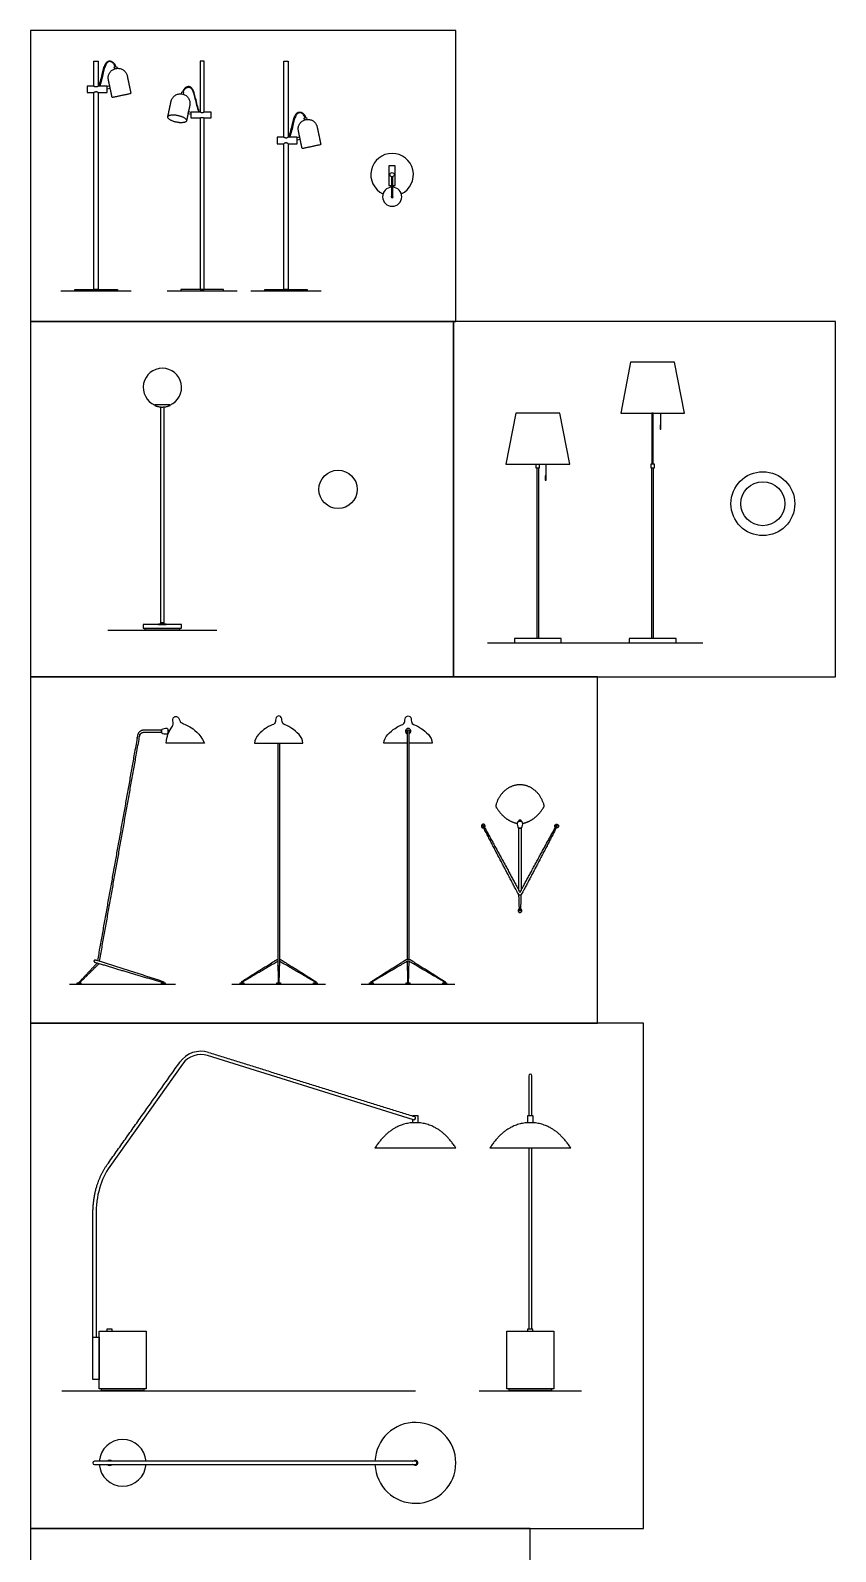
# Model space of a CAD drawing. Header units: millimetres. Extents: x 0 to 42.1, y -0.3 to 16.1.
# Drawn here: x 6.21 to 11.01, y 5.71 to 14.79 of the extents above; entities that cross this region are included whole.
import ezdxf

# ---------------------------------------------------------------- set-up
doc = ezdxf.new("R2010")
doc.units = ezdxf.units.MM
for name, color, linetype, true_color in [('2D$AG-DIAGRAM', 7, 'Continuous', 0xfecc66), ('2D$AG-FURNITURE', 7, 'Continuous', 0x66ccff), ('2D$X-VPRT', 6, 'Continuous', 0xff00ff), ('AG-DETAILS', 7, 'Continuous', 0x66ffff), ('AG-DIAGRAM', 7, 'Continuous', 0xfecc66), ('AG-FURNITURE', 7, 'Continuous', 0x66ccff), ('X-VPRT', 6, 'Continuous', 0xff00ff)]:
    doc.layers.add(name, color=color, linetype=linetype, true_color=true_color)

msp = doc.modelspace()

# ---------------------------------------------------------------- linework, layer by layer
at = {"layer": '2D$AG-DIAGRAM'}
for points in [[(6.3877, 13.2383), (6.8064, 13.2383)], [(7.0207, 13.2383), (7.4394, 13.2383)], [(7.5209, 13.2383), (7.9396, 13.2383)], [(6.6673, 11.2143), (7.318, 11.2143)], [(6.4386, 9.1016), (7.0707, 9.1016)], [(7.4077, 9.1016), (7.9659, 9.1016)], [(8.1793, 9.1016), (8.7375, 9.1016)]]:
    msp.add_lwpolyline(points, dxfattribs=at)
at = {"layer": '2D$AG-FURNITURE'}
for points in [[(6.5844, 14.46), (6.5844, 14.6099), (6.6098, 14.6099), (6.6098, 14.46)], [(6.7081, 14.5639), (6.7059, 14.5747), (6.7199, 14.5777), (6.7222, 14.5669)], [(7.2428, 14.3076), (7.2428, 14.6099), (7.2174, 14.6099), (7.2174, 14.3076)], [(7.7175, 14.1552), (7.7175, 14.6099), (7.7429, 14.6099), (7.7429, 14.1552)], [(6.5844, 14.46), (6.5445, 14.46), (6.5445, 14.4219), (6.5844, 14.4219)], [(6.6098, 14.4219), (6.6626, 14.4219), (6.6626, 14.46), (6.6098, 14.46)], [(6.6626, 14.4446), (6.6814, 14.4486), (6.6787, 14.4609), (6.6626, 14.4576)], [(6.6098, 14.4219), (6.6098, 13.2465), (6.5844, 13.2465), (6.5844, 14.4219)], [(7.119, 14.4115), (7.1213, 14.4223), (7.1072, 14.4253), (7.105, 14.4145)], [(7.1645, 14.2922), (7.1458, 14.2962), (7.1484, 14.3085), (7.1645, 14.3052)], [(7.2174, 14.2695), (7.1645, 14.2695), (7.1645, 14.3076), (7.2174, 14.3076)], [(7.2174, 14.2695), (7.2174, 13.2465), (7.2428, 13.2465), (7.2428, 14.2695)], [(7.2428, 14.3076), (7.2826, 14.3076), (7.2826, 14.2695), (7.2428, 14.2695)], [(7.8413, 14.2591), (7.839, 14.2699), (7.8531, 14.2729), (7.8553, 14.2621)], [(7.7175, 14.1552), (7.6776, 14.1552), (7.6776, 14.1171), (7.7175, 14.1171)], [(7.7429, 14.1171), (7.7429, 13.2465), (7.7175, 13.2465), (7.7175, 14.1171)], [(7.7429, 14.1171), (7.7958, 14.1171), (7.7958, 14.1552), (7.7429, 14.1552)], [(7.7958, 14.1398), (7.8145, 14.1438), (7.8119, 14.1561), (7.7958, 14.1528)], [(8.365, 13.8669), (8.3822, 13.8669), (8.3822, 13.985), (8.3441, 13.985), (8.3441, 13.8669), (8.3612, 13.8669)], [(8.3567, 13.8572), (8.3567, 13.8669), (8.3612, 13.8669)], [(8.365, 13.8669), (8.3696, 13.8669), (8.3696, 13.8572)], [(7.0009, 12.5457), (7.0009, 11.258), (6.9844, 11.258), (6.9844, 12.5457)], [(7.0054, 11.2502), (7.0009, 11.258), (6.9926, 11.258), (6.9844, 11.258), (6.9799, 11.2502)], [(6.9869, 10.6039), (6.9869, 10.6166)], [(9.132, 10.0323), (9.1193, 10.0323)], [(9.1193, 9.6593), (9.1193, 10.0323), (9.132, 10.0323), (9.132, 9.6593)]]:
    msp.add_lwpolyline(points, dxfattribs=at)
for points in [[(6.7241, 13.2383), (6.4701, 13.2383), (6.4701, 13.2465), (6.7241, 13.2465)], [(7.1031, 13.2383), (7.3571, 13.2383), (7.3571, 13.2465), (7.1031, 13.2465)], [(7.8572, 13.2383), (7.6032, 13.2383), (7.6032, 13.2465), (7.8572, 13.2465)], [(6.8783, 11.2471), (6.8783, 11.2248), (7.1069, 11.2248), (7.1069, 11.2471)], [(7.0946, 11.2248), (7.0946, 11.2143), (6.8907, 11.2143), (6.8907, 11.2248)], [(6.9693, 11.2471), (7.016, 11.2471), (7.016, 11.2502), (6.9693, 11.2502)], [(6.4834, 9.1016), (6.4834, 9.1079), (6.5056, 9.1079), (6.5056, 9.1016)], [(6.9877, 9.1016), (6.9877, 9.1079), (7.0099, 9.1079), (7.0099, 9.1016)], [(7.4568, 9.1016), (7.4568, 9.1079), (7.4791, 9.1079), (7.4791, 9.1016)], [(7.6757, 9.1016), (7.6757, 9.1079), (7.6979, 9.1079), (7.6979, 9.1016)], [(7.8946, 9.1016), (7.8946, 9.1079), (7.9168, 9.1079), (7.9168, 9.1016)], [(8.2284, 9.1016), (8.2284, 9.1079), (8.2506, 9.1079), (8.2506, 9.1016)], [(8.4473, 9.1016), (8.4473, 9.1079), (8.4695, 9.1079), (8.4695, 9.1016)], [(8.6662, 9.1016), (8.6662, 9.1079), (8.6884, 9.1079), (8.6884, 9.1016)]]:
    msp.add_lwpolyline(points, close=True, dxfattribs=at)
for centre, radius in [((8.3631, 13.9324), 0.0127), ((8.0406, 12.0537), 0.1143)]:
    msp.add_circle(centre, radius, dxfattribs=at)
for centre, radius, start, end in [((8.3631, 13.9324), 0.127, 295.40392, 244.59608), ((8.3631, 13.8004), 0.0571, 91.90554, 88.09446), ((8.3631, 13.8004), 0.0056, 109.84933, 70.15067), ((6.9926, 12.6621), 0.1143, 293.33755, 246.66245), ((8.4584, 10.6103), 0.0164, 292.85343, 247.14657)]:
    msp.add_arc(centre, radius, start, end, dxfattribs=at)
for points, degree, knots in [([(6.6143, 14.46), (6.6186, 14.4734), (6.6264, 14.5002), (6.6353, 14.538), (6.642, 14.5663), (6.6484, 14.5839), (6.6543, 14.5957), (6.6623, 14.6064), (6.6748, 14.6121), (6.691, 14.6098), (6.7063, 14.5975), (6.7128, 14.5835), (6.7148, 14.5766)], 3, [1.1692579, 1.1692579, 1.1692579, 1.1692579, 1.3072239, 1.4441846, 1.5513568, 1.593295, 1.6281229, 1.681364, 1.7218185, 1.758612, 1.836701, 1.9078373, 1.9078373, 1.9078373, 1.9078373]), ([(6.7106, 14.5757), (6.7088, 14.582), (6.7029, 14.5945), (6.6894, 14.6056), (6.6755, 14.6078), (6.6673, 14.604), (6.6615, 14.5981), (6.6568, 14.5913), (6.6523, 14.5821), (6.6461, 14.5649), (6.6394, 14.5368), (6.6306, 14.4994), (6.623, 14.473), (6.6188, 14.46)], 3, [0.0222037, 0.0222037, 0.0222037, 0.0222037, 0.0869427, 0.15672, 0.1872449, 0.2205974, 0.2419873, 0.2685685, 0.3015701, 0.3421163, 0.4486935, 0.5858177, 0.7196548, 0.7196548, 0.7196548, 0.7196548]), ([(7.2129, 14.3076), (7.2085, 14.321), (7.2007, 14.3478), (7.1918, 14.3856), (7.1851, 14.4139), (7.1788, 14.4315), (7.1728, 14.4433), (7.1649, 14.454), (7.1523, 14.4597), (7.1362, 14.4574), (7.1209, 14.4451), (7.1143, 14.4311), (7.1124, 14.4242)], 3, [1.1692579, 1.1692579, 1.1692579, 1.1692579, 1.3072239, 1.4441846, 1.5513568, 1.593295, 1.6281229, 1.681364, 1.7218185, 1.758612, 1.836701, 1.9078373, 1.9078373, 1.9078373, 1.9078373]), ([(7.1165, 14.4233), (7.1184, 14.4296), (7.1243, 14.4421), (7.1378, 14.4532), (7.1516, 14.4554), (7.1598, 14.4516), (7.1656, 14.4457), (7.1703, 14.4389), (7.1748, 14.4297), (7.1811, 14.4125), (7.1877, 14.3844), (7.1965, 14.347), (7.2042, 14.3206), (7.2084, 14.3076)], 3, [0.0222037, 0.0222037, 0.0222037, 0.0222037, 0.0869427, 0.15672, 0.1872449, 0.2205974, 0.2419873, 0.2685685, 0.3015701, 0.3421163, 0.4486935, 0.5858177, 0.7196548, 0.7196548, 0.7196548, 0.7196548]), ([(7.7474, 14.1552), (7.7518, 14.1686), (7.7596, 14.1954), (7.7684, 14.2332), (7.7752, 14.2615), (7.7815, 14.2791), (7.7875, 14.2909), (7.7954, 14.3016), (7.808, 14.3073), (7.8241, 14.305), (7.8394, 14.2927), (7.846, 14.2787), (7.8479, 14.2718)], 3, [1.1692579, 1.1692579, 1.1692579, 1.1692579, 1.3072239, 1.4441846, 1.5513568, 1.593295, 1.6281229, 1.681364, 1.7218185, 1.758612, 1.836701, 1.9078373, 1.9078373, 1.9078373, 1.9078373]), ([(7.8437, 14.2709), (7.8419, 14.2772), (7.836, 14.2897), (7.8225, 14.3008), (7.8087, 14.303), (7.8005, 14.2992), (7.7947, 14.2933), (7.79, 14.2865), (7.7855, 14.2773), (7.7792, 14.2601), (7.7726, 14.232), (7.7638, 14.1946), (7.7561, 14.1682), (7.7519, 14.1552)], 3, [0.0222037, 0.0222037, 0.0222037, 0.0222037, 0.0869427, 0.15672, 0.1872449, 0.2205974, 0.2419873, 0.2685685, 0.3015701, 0.3421163, 0.4486935, 0.5858177, 0.7196548, 0.7196548, 0.7196548, 0.7196548]), ([(6.9869, 10.6166), (6.9869, 10.6197), (6.9933, 10.6233), (7.0115, 10.6279), (7.0271, 10.625), (7.0271, 10.6166), (7.0271, 10.6103), (7.0271, 10.6039), (7.0271, 10.5956), (7.0115, 10.5927), (6.9933, 10.5973), (6.9869, 10.6009), (6.9869, 10.6039), (6.9869, 10.6082), (6.9869, 10.6124), (6.9869, 10.6166)], 3, [0, 0, 0, 0, 0.0489612, 0.0979224, 0.1468836, 0.1958448, 0.1958448, 0.1958448, 0.244806, 0.2937672, 0.3427284, 0.3916896, 0.3916896, 0.3916896, 0.4333563, 0.4333563, 0.4333563, 0.4333563]), ([(7.015, 10.5394), (7.0912, 10.5394), (7.1674, 10.5394), (7.2436, 10.5394), (7.2148, 10.5991), (7.1454, 10.6465), (7.1067, 10.6586), (7.0999, 10.6651), (7.0918, 10.684), (7.0857, 10.6962), (7.0695, 10.7014), (7.0538, 10.6894), (7.0557, 10.6715), (7.0577, 10.6578), (7.0585, 10.6461), (7.0411, 10.6262), (7.0205, 10.583), (7.015, 10.5394)], 3, [0, 0, 0, 0, 0.75, 0.75, 0.75, 0.859124, 0.968247, 1.077371, 1.186495, 1.295619, 1.404742, 1.513866, 1.62299, 1.732114, 1.841237, 1.950361, 2.059485, 2.059485, 2.059485, 2.059485]), ([(7.5425, 10.5394), (7.5425, 10.5769), (7.6224, 10.6422), (7.6599, 10.6503), (7.6653, 10.6628), (7.6677, 10.6708), (7.6701, 10.7015), (7.6868, 10.7016), (7.7035, 10.7015), (7.706, 10.6708), (7.7083, 10.6628), (7.7138, 10.6503), (7.7513, 10.6422), (7.8311, 10.5769), (7.8311, 10.5394), (7.7349, 10.5394), (7.6387, 10.5394), (7.5425, 10.5394)], 3, [0, 0, 0, 0, 0.172847, 0.345695, 0.518542, 0.691389, 0.863624, 0.863624, 0.863624, 1.035858, 1.208706, 1.381553, 1.5544, 1.727247, 1.727247, 1.727247, 2.67414, 2.67414, 2.67414, 2.67414]), ([(8.4521, 10.5394), (8.4061, 10.5394), (8.3601, 10.5394), (8.3141, 10.5394), (8.3141, 10.5769), (8.394, 10.6422), (8.4315, 10.6503), (8.4369, 10.6628), (8.4393, 10.6708), (8.4417, 10.7015), (8.4584, 10.7016), (8.4751, 10.7015), (8.4776, 10.6708), (8.4799, 10.6628), (8.4854, 10.6503), (8.5228, 10.6422), (8.6027, 10.5769), (8.6027, 10.5394), (8.5567, 10.5394), (8.5108, 10.5394), (8.4648, 10.5394)], 3, [2.221527, 2.221527, 2.221527, 2.221527, 2.67414, 2.67414, 2.67414, 2.846987, 3.019835, 3.192682, 3.365529, 3.537764, 3.537764, 3.537764, 3.709998, 3.882846, 4.055693, 4.22854, 4.401388, 4.401388, 4.401388, 4.854001, 4.854001, 4.854001, 4.854001]), ([(7.6805, 10.5394), (7.6805, 9.892), (7.6805, 9.2445), (7.6824, 9.1762), (7.6842, 9.1079)], 2, [3.774567, 3.774567, 3.774567, 7.117834, 7.117834, 7.566197, 7.566197, 7.566197]), ([(7.6894, 9.1079), (7.6913, 9.1762), (7.6932, 9.2445), (7.6932, 9.892), (7.6932, 10.5394)], 2, [-0.448363, -0.448363, -0.448363, 0, 0, 3.343267, 3.343267, 3.343267]), ([(9.1193, 10.0323), (9.1162, 10.0323), (9.1127, 10.0387), (9.108, 10.0569), (9.111, 10.0724), (9.1193, 10.0724), (9.1256, 10.0724), (9.132, 10.0724), (9.1403, 10.0724), (9.1433, 10.0569), (9.1386, 10.0387), (9.1351, 10.0323), (9.132, 10.0323), (9.1278, 10.0323), (9.1235, 10.0323), (9.1193, 10.0323)], 3, [0, 0, 0, 0, 0.0489612, 0.0979224, 0.1468836, 0.1958448, 0.1958448, 0.1958448, 0.244806, 0.2937672, 0.3427284, 0.3916896, 0.3916896, 0.3916896, 0.4333563, 0.4333563, 0.4333563, 0.4333563]), ([(7.466, 9.1079), (7.466, 9.1121), (7.466, 9.1162), (7.5684, 9.1804), (7.6708, 9.2445), (7.6756, 9.2476), (7.6805, 9.2488)], 2, [0, 0, 0, 1, 1, 1.927333, 1.927333, 1.964878, 1.964878, 1.964878]), ([(7.6807, 9.2362), (7.5753, 9.1746), (7.4699, 9.1131), (7.4699, 9.1105), (7.4699, 9.1079)], 2, [2.018292, 2.018292, 2.018292, 2.990086, 2.990086, 3.990086, 3.990086, 3.990086]), ([(7.9038, 9.1079), (7.9038, 9.1105), (7.9038, 9.1131), (7.7984, 9.1746), (7.6929, 9.2362)], 2, [0, 0, 0, 1, 1, 1.971795, 1.971795, 1.971795]), ([(7.6932, 9.2488), (7.698, 9.2476), (7.7029, 9.2445), (7.8053, 9.1804), (7.9076, 9.1162), (7.9076, 9.1121), (7.9076, 9.1079)], 2, [2.014054, 2.014054, 2.014054, 2.051599, 2.051599, 2.978932, 2.978932, 3.978932, 3.978932, 3.978932]), ([(8.2376, 9.1079), (8.2376, 9.1121), (8.2376, 9.1162), (8.34, 9.1804), (8.4424, 9.2445), (8.4584, 9.2546), (8.4745, 9.2445), (8.5769, 9.1804), (8.6792, 9.1162), (8.6792, 9.1121), (8.6792, 9.1079)], 2, [0, 0, 0, 1, 1, 1.927333, 1.927333, 2.051599, 2.051599, 2.978932, 2.978932, 3.978932, 3.978932, 3.978932]), ([(8.6754, 9.1079), (8.6754, 9.1105), (8.6754, 9.1131), (8.57, 9.1746), (8.4645, 9.2362), (8.4584, 9.2398), (8.4523, 9.2362), (8.3469, 9.1746), (8.2415, 9.1131), (8.2415, 9.1105), (8.2415, 9.1079)], 2, [0, 0, 0, 1, 1, 1.971795, 1.971795, 2.018292, 2.018292, 2.990086, 2.990086, 3.990086, 3.990086, 3.990086])]:
    msp.add_open_spline(points, degree=degree, knots=knots, dxfattribs=at)
for points, weights, degree, knots in [([(6.7828, 14.5217), (6.771, 14.5776), (6.7151, 14.5659), (6.6591, 14.5541), (6.6709, 14.4982), (6.682, 14.4453), (6.6932, 14.3925), (6.7491, 14.4043), (6.805, 14.4161), (6.7939, 14.4689), (6.7828, 14.5217)], [1, 0.707106781187, 1, 0.707106781187, 1, 1, 1, 1, 1, 1, 1], 2, [0.653846, 0.653846, 0.653846, 0.94837, 0.94837, 1.242895, 1.242895, 1.896741, 1.896741, 2.271741, 2.271741, 2.925587, 2.925587, 2.925587]), ([(7.025, 14.2775), (7.0333, 14.3165), (7.0444, 14.3693), (7.0562, 14.4252), (7.1121, 14.4135), (7.168, 14.4017), (7.1562, 14.3458), (7.1451, 14.2929), (7.1369, 14.254)], [1, 1, 1, 0.707106781187, 1, 0.707106781187, 1, 1, 1], 2, [2.271741, 2.271741, 2.271741, 2.925587, 2.925587, 3.220111, 3.220111, 3.514636, 3.514636, 4.168482, 4.168482, 4.168482]), ([(7.1369, 14.254), (7.1412, 14.2743), (7.0853, 14.2861), (7.0293, 14.2979), (7.025, 14.2775), (7.0208, 14.2572), (7.0767, 14.2454), (7.1326, 14.2336), (7.1369, 14.254)], [1, 0.707106781187, 1, 0.707106781187, 1, 0.707106781187, 1, 0.707106781187, 1], 2, [0, 0, 0, 0.294524, 0.294524, 0.589049, 0.589049, 0.883573, 0.883573, 1.178097, 1.178097, 1.178097]), ([(7.9159, 14.2169), (7.9041, 14.2728), (7.8482, 14.2611), (7.7923, 14.2493), (7.8041, 14.1934), (7.8152, 14.1405), (7.8263, 14.0877), (7.8822, 14.0995), (7.9382, 14.1113), (7.927, 14.1641), (7.9159, 14.2169)], [1, 0.707106781187, 1, 0.707106781187, 1, 1, 1, 1, 1, 1, 1], 2, [0.653846, 0.653846, 0.653846, 0.94837, 0.94837, 1.242895, 1.242895, 1.896741, 1.896741, 2.271741, 2.271741, 2.925587, 2.925587, 2.925587]), ([(8.365, 13.9198), (8.365, 13.8587), (8.365, 13.8007), (8.365, 13.7988), (8.3631, 13.7988), (8.3612, 13.7988), (8.3612, 13.8007), (8.3612, 13.8587), (8.3612, 13.9198)], [1, 1, 1, 0.707106781187, 1, 0.707106781187, 1, 1, 1], 2, [0.0905282, 0.0905282, 0.0905282, 0.3904633, 0.3904633, 0.3981803, 0.3981803, 0.4058972, 0.4058972, 0.7058323, 0.7058323, 0.7058323]), ([(6.9481, 12.5543), (6.9467, 12.5548), (6.947, 12.5563), (6.9473, 12.5578), (6.9488, 12.5578), (6.9926, 12.5578), (7.0365, 12.5578), (7.038, 12.5578), (7.0383, 12.5563), (7.0386, 12.5548), (7.0372, 12.5543), (6.9926, 12.5358), (6.9481, 12.5543)], [1, 0.772875871019, 1, 0.772875871019, 1, 1, 1, 0.772875871018, 1, 0.772875871018, 1, 0.924203893015, 1], 2, [0, 0, 0, 0.0083527, 0.0083527, 0.0167055, 0.0167055, 0.3044775, 0.3044775, 0.3128302, 0.3128302, 0.3211829, 0.3211829, 0.6251903, 0.6251903, 0.6251903]), ([(8.4648, 9.2488), (8.4648, 9.9295), (8.4648, 10.6103), (8.4648, 10.6166), (8.4584, 10.6166), (8.4521, 10.6166), (8.4521, 10.6103), (8.4521, 9.9295), (8.4521, 9.2488)], [1, 1, 1, 0.707106781187, 1, 0.707106781187, 1, 1, 1], 2, [0.010951, 0.010951, 0.010951, 3.526192, 3.526192, 3.558917, 3.558917, 3.591642, 3.591642, 7.106883, 7.106883, 7.106883]), ([(6.9869, 10.6166), (6.9342, 10.6166), (6.8816, 10.6166), (6.8504, 10.6166), (6.845, 10.586), (6.7251, 9.9132), (6.6053, 9.2405)], [1, 1, 1, 0.766596605595, 1, 1, 1], 2, [6.074104, 6.074104, 6.074104, 6.419723, 6.419723, 6.56085, 6.56085, 11.044751, 11.044751, 11.044751]), ([(6.6175, 9.2367), (6.7375, 9.9102), (6.8575, 10.5837), (6.8611, 10.6039), (6.8816, 10.6039), (6.9342, 10.6039), (6.9869, 10.6039)], [1, 1, 1, 0.766596605595, 1, 1, 1], 2, [0.582934, 0.582934, 0.582934, 5.072012, 5.072012, 5.21314, 5.21314, 5.558758, 5.558758, 5.558758]), ([(9.142, 10.0604), (9.1911, 10.0701), (9.2329, 10.1021), (9.2676, 10.1565), (9.2699, 10.1601), (9.2705, 10.1643), (9.2695, 10.1685), (9.2512, 10.2384), (9.1931, 10.2907), (9.1256, 10.2907), (9.0582, 10.2907), (9.0001, 10.2384), (8.9818, 10.1685), (8.9807, 10.1643), (8.9814, 10.1601), (8.9837, 10.1565), (9.0183, 10.1021), (9.0602, 10.0701), (9.1093, 10.0604)], [1, 1, 1, 1, 0.944393671708, 0.944393671708, 1, 1, 1, 1, 1, 1, 1, 0.944393671708, 0.944393671708, 1, 1, 1, 1], 3, [-1.290588, -1.290588, -1.290588, -1.290588, -0.73061, -0.73061, -0.73061, -0.689401, -0.689401, -0.689401, 0.001113, 0.001113, 0.001113, 0.691628, 0.691628, 0.691628, 0.732836, 0.732836, 0.732836, 1.292814, 1.292814, 1.292814, 1.292814]), ([(9.1346, 10.0719), (9.1342, 10.0805), (9.1256, 10.0805), (9.1171, 10.0805), (9.1167, 10.0719)], [1, 0.722741517473, 1, 0.722741517473, 1], 2, [0.40762114, 0.40762114, 0.40762114, 0.45246705, 0.45246705, 0.49731295, 0.49731295, 0.49731295]), ([(8.9143, 10.0359), (8.9215, 10.0426), (8.9158, 10.0506), (8.9102, 10.0586), (8.9015, 10.0539), (8.8929, 10.0493), (8.8964, 10.0402), (8.8999, 10.031), (8.9094, 10.0333)], [1, 0.74997255834, 1, 0.74997255834, 1, 0.74997255834, 1, 0.74997255834, 1], 2, [0.1415464, 0.1415464, 0.1415464, 0.1942488, 0.1942488, 0.2469512, 0.2469512, 0.2996536, 0.2996536, 0.352356, 0.352356, 0.352356]), ([(9.1256, 9.6314), (9.1315, 9.6314), (9.1343, 9.6366), (9.2416, 9.8377), (9.3478, 10.0448), (9.3482, 10.0457), (9.3473, 10.0462), (9.346, 10.0469), (9.3447, 10.0476), (9.3438, 10.0481), (9.3433, 10.0472), (9.2328, 9.8482), (9.1279, 9.6516), (9.1272, 9.6503), (9.1256, 9.6503), (9.1241, 9.6503), (9.1234, 9.6516), (9.0185, 9.8482), (8.908, 10.0472), (8.9075, 10.0481), (8.9066, 10.0476), (8.9053, 10.0469), (8.904, 10.0462), (8.9031, 10.0457), (8.9035, 10.0448), (9.0097, 9.8377), (9.117, 9.6366), (9.1198, 9.6314), (9.1256, 9.6314)], [1, 0.857534971471, 1, 1, 1, 0.707106781189, 1, 1, 1, 0.707106781184, 1, 1, 1, 0.857534971471, 1, 0.857534971471, 1, 1, 1, 0.707106781184, 1, 1, 1, 0.707106781189, 1, 1, 1, 0.857534971471, 1], 2, [4.503362, 4.503362, 4.503362, 4.521828, 4.521828, 6.011635, 6.011635, 6.024838, 6.024838, 6.049694, 6.049694, 6.062897, 6.062897, 7.519125, 7.519125, 7.528209, 7.528209, 7.537292, 7.537292, 8.993521, 8.993521, 9.006724, 9.006724, 9.03158, 9.03158, 9.044783, 9.044783, 10.534589, 10.534589, 10.553056, 10.553056, 10.553056]), ([(9.337, 10.0359), (9.3298, 10.0426), (9.3355, 10.0506), (9.3411, 10.0586), (9.3498, 10.0539), (9.3584, 10.0493), (9.3549, 10.0402), (9.3514, 10.031), (9.3419, 10.0333)], [1, 0.74997255834, 1, 0.74997255834, 1, 0.74997255834, 1, 0.74997255834, 1], 2, [0.1415464, 0.1415464, 0.1415464, 0.1942488, 0.1942488, 0.2469512, 0.2469512, 0.2996536, 0.2996536, 0.352356, 0.352356, 0.352356]), ([(9.1318, 9.6336), (9.1302, 9.5872), (9.1286, 9.5407), (9.1285, 9.538), (9.1257, 9.538), (9.1245, 9.5379), (9.1236, 9.5387), (9.1228, 9.5395), (9.1227, 9.5407), (9.1211, 9.5872), (9.1195, 9.6336)], [1, 1, 1, 0.71936497675, 1, 0.920847526184, 1, 0.920847526184, 1, 1, 1], 2, [4.046205, 4.046205, 4.046205, 4.97263, 4.97263, 4.986953, 4.986953, 4.994115, 4.994115, 5.001277, 5.001277, 5.927702, 5.927702, 5.927702]), ([(9.1224, 9.5505), (9.1132, 9.5476), (9.1147, 9.5382), (9.1161, 9.5287), (9.1256, 9.5287), (9.1352, 9.5287), (9.1366, 9.5382), (9.1381, 9.5476), (9.1289, 9.5505)], [1, 0.758022163313, 1, 0.758022163313, 1, 0.758022163313, 1, 0.758022163313, 1], 2, [0.0109196, 0.0109196, 0.0109196, 0.0627284, 0.0627284, 0.1145372, 0.1145372, 0.1663461, 0.1663461, 0.2181549, 0.2181549, 0.2181549]), ([(6.6031, 9.2279), (6.603, 9.2274), (6.6029, 9.2269), (6.6026, 9.2255), (6.6017, 9.2244), (6.5467, 9.1662), (6.4917, 9.1079)], [1, 1, 1, 0.958188964279, 1, 1, 1], 2, [11.0867037, 11.0867037, 11.0867037, 11.0900149, 11.0900149, 11.0990907, 11.0990907, 11.6247383, 11.6247383, 11.6247383]), ([(6.4983, 9.1079), (6.5562, 9.1651), (6.6141, 9.2222), (6.6149, 9.223), (6.6153, 9.2241)], [1, 1, 1, 0.970995929625, 1], 2, [0, 0, 0, 0.5335227, 0.5335227, 0.5410737, 0.5410737, 0.5410737]), ([(7.001, 9.1079), (7.001, 9.1102), (7.001, 9.1126), (7.001, 9.1141), (6.9995, 9.1146), (6.7937, 9.1824), (6.5929, 9.2443), (6.5869, 9.2461), (6.585, 9.2401), (6.5831, 9.234), (6.5892, 9.2321), (6.7892, 9.1705), (6.9965, 9.111), (6.9965, 9.1094), (6.9965, 9.1079)], [1, 1, 1, 0.850149580985, 1.10686549474, 1.10686549474, 1.10686549474, 0.78267209719, 1.10686549474, 0.782672097192, 1.10686549474, 1.10686549474, 1.10686549474, 1.10686549474, 1.10686549474], 2, [0.042987, 0.042987, 0.042987, 0.058158, 0.058158, 0.084072, 0.084072, 1.463019, 1.463019, 1.495744, 1.495744, 1.528469, 1.528469, 2.901845, 2.901845, 2.911783, 2.911783, 2.911783])]:
    msp.add_rational_spline(points, weights, degree=degree, knots=knots, dxfattribs=at)
for points in [[(6.6098, 14.46), (6.5971, 14.4513), (6.5844, 14.46)], [(6.6098, 14.4219), (6.5971, 14.4307), (6.5844, 14.4219)], [(7.2174, 14.3076), (7.2301, 14.2989), (7.2428, 14.3076)], [(7.2174, 14.2695), (7.2301, 14.2783), (7.2428, 14.2695)], [(7.7429, 14.1552), (7.7302, 14.1465), (7.7175, 14.1552)], [(7.7429, 14.1171), (7.7302, 14.1259), (7.7175, 14.1171)], [(7.0267, 10.6021), (7.0284, 10.6016), (7.0301, 10.6011)], [(7.0355, 10.6127), (7.0313, 10.614), (7.027, 10.6154)], [(8.4523, 9.2362), (8.4541, 9.1721), (8.4558, 9.1079)], [(8.461, 9.1079), (8.4628, 9.1721), (8.4645, 9.2362)]]:
    msp.add_open_spline(points, degree=2, dxfattribs=at)
at = {"layer": '2D$X-VPRT'}
for points in [[(6.2057, 13.0562), (8.7436, 13.0562), (8.7436, 14.7932), (6.2057, 14.7932)], [(6.2057, 10.9345), (8.7296, 10.9345), (8.7296, 13.0562), (6.2057, 13.0562)], [(6.2057, 8.8687), (9.5885, 8.8687), (9.5885, 10.9345), (6.2057, 10.9345)]]:
    msp.add_lwpolyline(points, close=True, dxfattribs=at)
at = {"layer": 'AG-DETAILS'}
for points in [[(9.9668, 12.4391), (9.9615, 12.4391), (9.9615, 12.414), (9.9668, 12.414)], [(9.2819, 12.1343), (9.2766, 12.1343), (9.2766, 12.1092), (9.2819, 12.1092)]]:
    msp.add_lwpolyline(points, close=True, dxfattribs=at)
for points in [[(9.9642, 12.5093), (9.9642, 12.4391)], [(9.2792, 12.2045), (9.2792, 12.1343)]]:
    msp.add_lwpolyline(points, dxfattribs=at)
at = {"layer": 'AG-DIAGRAM'}
for p, q in [((6.3938, 6.673), (8.5019, 6.673)), ((8.8825, 6.673), (9.4921, 6.673))]:
    msp.add_line(p, q, dxfattribs=at)
msp.add_lwpolyline([(8.9328, 11.1377), (10.216, 11.1377)], dxfattribs=at)
at = {"layer": 'AG-FURNITURE'}
for p, q in [((8.4912, 8.2919), (7.2628, 8.6749)), ((7.1125, 8.624), (6.6791, 8.0125)), ((8.4876, 8.2736), (8.4876, 8.2931)), ((8.2606, 8.1229), (8.5019, 8.1229)), ((8.5019, 8.1229), (8.7432, 8.1229)), ((8.946, 8.1229), (9.1873, 8.1229)), ((9.1777, 8.1229), (9.1777, 7.0413)), ((9.1873, 8.1229), (9.4286, 8.1229)), ((9.1968, 7.0413), (9.1968, 8.1229)), ((6.597, 7.72), (6.597, 6.9947))]:
    msp.add_line(p, q, dxfattribs=at)
for points in [[(9.7264, 12.5093), (10.1074, 12.5093), (10.048, 12.8141), (9.7858, 12.8141)], [(9.0414, 12.2045), (9.4224, 12.2045), (9.363, 12.5093), (9.1008, 12.5093)], [(9.9125, 12.5093), (9.9125, 12.2063), (9.9212, 12.2063), (9.9212, 12.5093)], [(9.9256, 12.2063), (9.9256, 12.181), (9.9082, 12.181), (9.9082, 12.2063)], [(9.0922, 11.1377), (9.3716, 11.1377), (9.3716, 11.1631), (9.0922, 11.1631)], [(9.7772, 11.1377), (10.0566, 11.1377), (10.0566, 11.1631), (9.7772, 11.1631)], [(6.6161, 6.7407), (6.578, 6.7407), (6.578, 6.9947), (6.6161, 6.9947)], [(6.6161, 6.6857), (6.6161, 7.0286), (6.8955, 7.0286), (6.8955, 6.6857)], [(6.6618, 7.0286), (6.6936, 7.0286), (6.6936, 7.0413), (6.6618, 7.0413)], [(9.0476, 6.6857), (9.0476, 7.0286), (9.327, 7.0286), (9.327, 6.6857)], [(9.1714, 7.0286), (9.2031, 7.0286), (9.2031, 7.0413), (9.1714, 7.0413)], [(6.6288, 6.673), (6.6288, 6.6857), (6.8828, 6.6857), (6.8828, 6.673)], [(9.0603, 6.673), (9.0603, 6.6857), (9.3143, 6.6857), (9.3143, 6.673)]]:
    msp.add_lwpolyline(points, close=True, dxfattribs=at)
for points in [[(9.2406, 12.2045), (9.2406, 12.181), (9.2232, 12.181), (9.2232, 12.2045)], [(9.2379, 11.1631), (9.2379, 12.181), (9.2259, 12.181), (9.2259, 11.1631)], [(9.9229, 11.1631), (9.9229, 12.181), (9.9109, 12.181), (9.9109, 11.1631)], [(8.4876, 8.313), (8.4876, 8.3171), (8.5162, 8.3171), (8.5162, 8.2736)], [(9.173, 8.2736), (9.173, 8.3171), (9.2015, 8.3171), (9.2015, 8.2736)]]:
    msp.add_lwpolyline(points, dxfattribs=at)
for radius in [0.1905, 0.1311]:
    msp.add_circle((10.5745, 11.9683), radius, dxfattribs=at)
for centre, radius, start, end in [((7.2226, 8.546), 0.154, 72.68537, 144.67778), ((7.2226, 8.546), 0.135, 72.68537, 144.67778), ((9.1873, 8.5541), 0.00952, 90, 180), ((9.1873, 8.5541), 0.00952, 0, 90), ((8.4941, 8.301), 0.00953, 252.68537, 72.68537), ((6.5875, 6.9947), 0.00952, 180, 180.00002), ((8.5019, 6.2434), 0.2413, 182.26226, 177.73774), ((6.7558, 6.2434), 0.1397, 3.90956, 176.09044), ((6.5875, 6.2434), 0.00952, 90, 180), ((6.5875, 6.2434), 0.00952, 180, 270), ((6.7558, 6.2434), 0.1397, 183.90956, 356.09044), ((6.6777, 6.2434), 0.0159, 36.8699, 143.1301), ((6.6777, 6.2434), 0.0159, 216.8699, 323.1301), ((8.5019, 6.2434), 0.0143, 221.81031, 138.18969)]:
    msp.add_arc(centre, radius, start, end, dxfattribs=at)
for points, degree in [([(6.6636, 8.0235), (6.8803, 8.3293), (7.0969, 8.6351)], 2), ([(7.2685, 8.6931), (7.8827, 8.5016), (8.4969, 8.3101)], 2), ([(9.1777, 8.5541), (9.1777, 8.4356), (9.1777, 8.3171)], 2), ([(9.1968, 8.3171), (9.1968, 8.4356), (9.1968, 8.5541)], 2), ([(8.5019, 8.2739), (8.3588, 8.2739), (8.2606, 8.1229)], 2), ([(8.7432, 8.1229), (8.645, 8.2739), (8.5019, 8.2739)], 2), ([(9.1873, 8.2739), (9.0442, 8.2739), (8.946, 8.1229)], 2), ([(9.4286, 8.1229), (9.3304, 8.2739), (9.1873, 8.2739)], 2), ([(6.578, 7.72), (6.578, 7.9027), (6.6636, 8.0235)], 2), ([(6.6791, 8.0125), (6.6247, 7.9357), (6.597, 7.8388), (6.597, 7.72)], 3), ([(6.578, 6.9947), (6.578, 7.3573), (6.578, 7.72)], 2), ([(8.5019, 6.2529), (8.3837, 6.2529), (6.5875, 6.2529)], 2), ([(6.5875, 6.2339), (8.3837, 6.2339), (8.5019, 6.2339)], 2)]:
    msp.add_open_spline(points, degree=degree, dxfattribs=at)
msp.add_rational_spline([(8.5019, 6.2339), (8.5114, 6.2339), (8.5114, 6.2434), (8.5114, 6.2529), (8.5019, 6.2529)], [1, 0.707106781187, 1, 0.707106781187, 1], degree=2, knots=[5.27999645, 5.27999645, 5.27999645, 5.32908383, 5.32908383, 5.37817122, 5.37817122, 5.37817122], dxfattribs=at)
at = {"layer": 'X-VPRT'}
for points in [[(8.7296, 10.9345), (11.0082, 10.9345), (11.0082, 13.0562), (8.7296, 13.0562)], [(6.2057, 8.8687), (6.2057, 5.8512), (9.8633, 5.8512), (9.8633, 8.8687)], [(6.2057, 3.8606), (9.1873, 3.8606), (9.1873, 5.8512), (6.2057, 5.8512)]]:
    msp.add_lwpolyline(points, close=True, dxfattribs=at)

doc.saveas('drawing.dxf')
